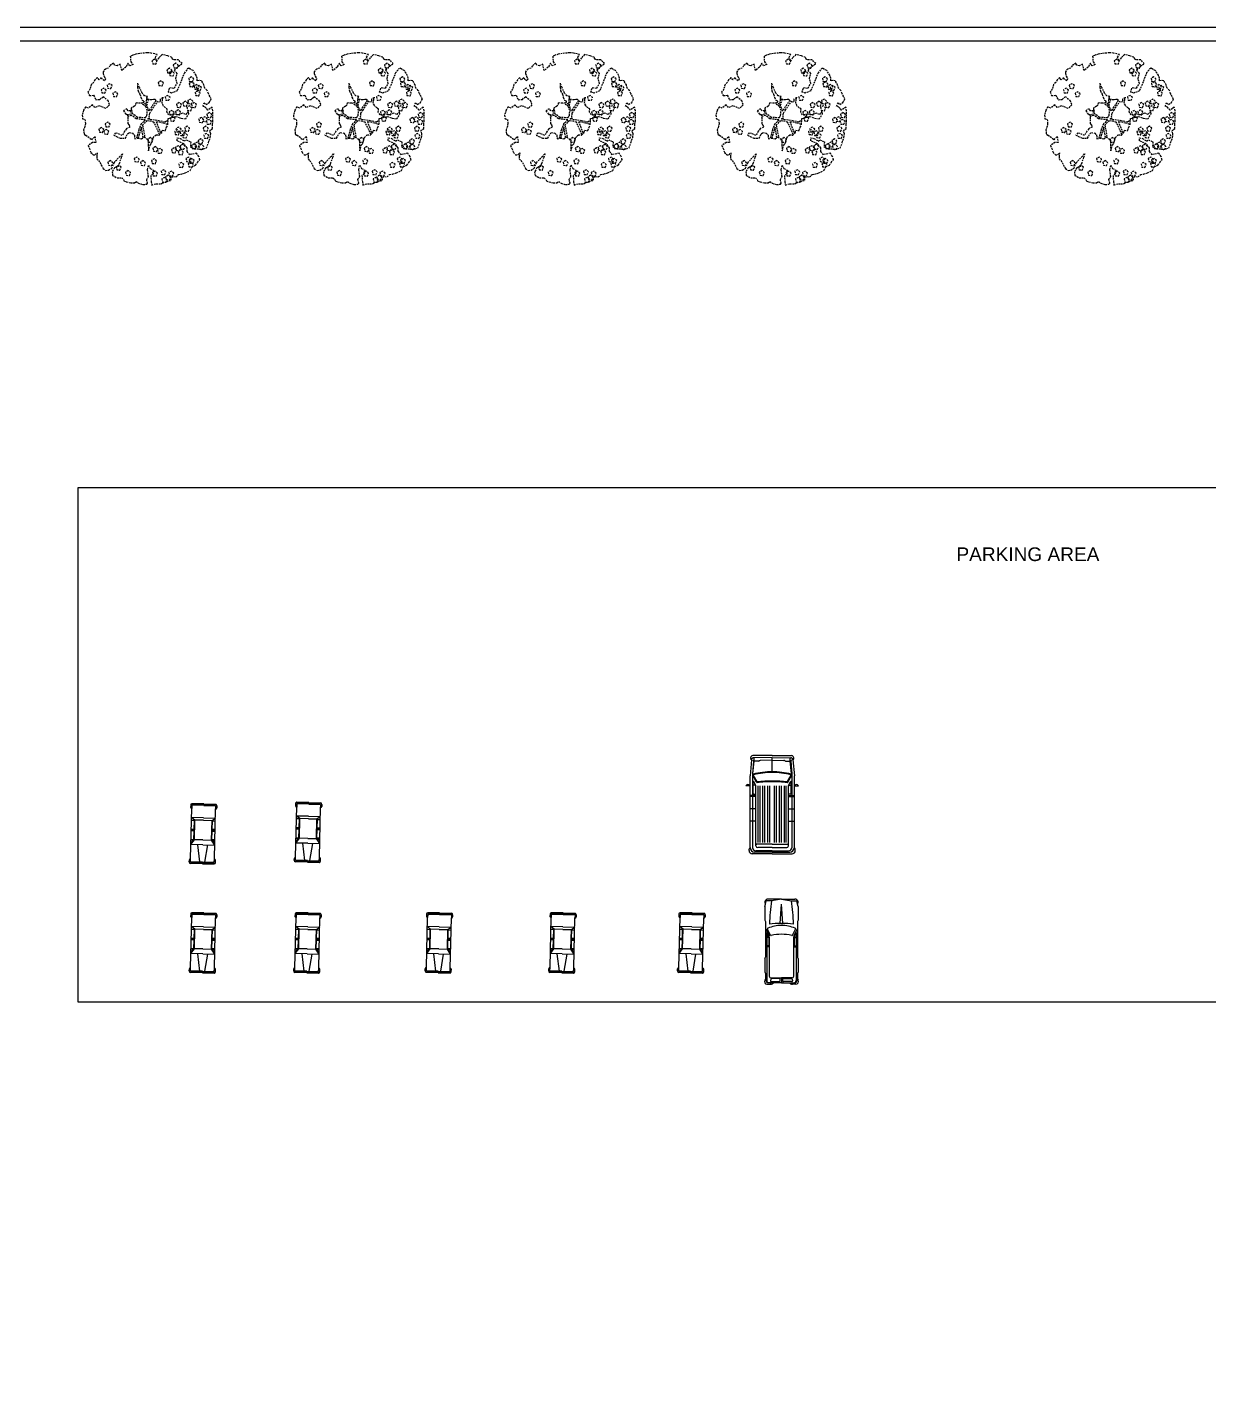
# Model space of a CAD drawing. Header units: feet. Extents: x 655 to 3246, y 42 to 1922.
# Drawn here: x 1174.2 to 1347.4, y 493.4 to 693 of the extents above; entities that cross this region are included whole.
import ezdxf

# ---------------------------------------------------------------- set-up
doc = ezdxf.new("R2010")
doc.units = ezdxf.units.FT
doc.header["$MEASUREMENT"] = 0
doc.linetypes.add('DASHED', pattern=[0.75, 0.5, -0.25])
doc.layers.add('ARBOL', color=84, linetype='Continuous')
doc.styles.add('ATTR', font='romans.shx', dxfattribs={"width": 0.8, "height": 1.114828})
doc.styles.get("Standard").update_dxf_attribs({"font": 'arial.ttf'})

# ---------------------------------------------------------------- blocks, each defined once
blk = doc.blocks.new('Car PV')
for p, q in [((-3, 24.004), (-3, 45.775)), ((-1.5, 24), (-1.5, 45.75)), ((0, 48), (3.75, 48)), ((0, 24.004), (0, 45.715)), ((0, 28.5), (31.5, 33)), ((0.002, 45.75), (6, 45.75)), ((6, 45.75), (98.25, 45.75)), ((31.5, 24), (31.5, 45.75)), ((31.5, 45.75), (40.5, 39.75)), ((33, 45.75), (39.75, 41.25)), ((39.75, 41.25), (39.75, 45.75)), ((40.5, 39.75), (76.5, 39.75)), ((40.5, 24), (40.5, 39.75)), ((41.25, 45.75), (41.25, 40.5)), ((41.25, 40.5), (57, 40.5)), ((57, 40.5), (57, 45.75)), ((58.5, 39.75), (58.5, 45.75)), ((60, 45.75), (60, 40.5)), ((60, 40.5), (75.75, 40.5)), ((75.75, 40.5), (75.75, 45.75)), ((76.5, 39.75), (81, 45.75)), ((76.5, 24), (76.5, 39.75)), ((81, 24), (81, 45.75)), ((103.498, 45.75), (97.5, 45.75)), ((103.5, 48), (99.75, 48)), ((103.5, 24.004), (103.5, 45.715)), ((105, 24), (105, 45.75)), ((106.5, 24.004), (106.5, 45.775)), ((-3, 23.996), (-3, 2.225)), ((-1.5, 24), (-1.5, 2.25)), ((0, 23.996), (0, 2.285)), ((0, 19.5), (31.5, 15)), ((0, 0), (3.75, 0)), ((0.002, 2.25), (6, 2.25)), ((6, 2.25), (98.25, 2.25)), ((31.5, 24), (31.5, 2.25)), ((31.5, 2.25), (40.5, 8.25)), ((33, 2.25), (39.75, 6.75)), ((39.75, 6.75), (39.75, 2.25)), ((40.5, 24), (40.5, 8.25)), ((40.5, 8.25), (76.5, 8.25)), ((41.25, 2.25), (41.25, 7.5)), ((41.25, 7.5), (57, 7.5)), ((57, 7.5), (57, 2.25)), ((58.5, 8.25), (58.5, 2.25)), ((60, 7.5), (75.75, 7.5)), ((60, 2.25), (60, 7.5)), ((75.75, 7.5), (75.75, 2.25)), ((76.5, 24), (76.5, 8.25)), ((76.5, 8.25), (81, 2.25)), ((81, 24), (81, 2.25)), ((103.498, 2.25), (97.5, 2.25)), ((103.5, 0), (99.75, 0)), ((103.5, 23.996), (103.5, 2.285)), ((105, 24), (105, 2.25)), ((106.5, 23.996), (106.5, 2.225))]:
    blk.add_line(p, q)
for centre, radius, start, end in [((-0.216, 45.163), 2.845, 85.64554, 168.0943), ((3.375, 45.375), 2.652, 8.130111, 81.86996), ((100.125, 45.375), 2.652, 98.13004, 171.8699), ((103.716, 45.163), 2.845, 11.90574, 94.35446), ((-0.216, 2.837), 2.845, 191.9057, 274.3545), ((3.375, 2.625), 2.652, 278.13, 351.8699), ((100.125, 2.625), 2.652, 188.1301, 261.87), ((103.716, 2.837), 2.845, 265.6455, 348.0943)]:
    blk.add_arc(centre, radius, start, end)
at = {"style": 'ATTR', "width": 0.8, "flags": 9}
blk.add_attdef('ESTCODE', (0, 0), '', height=0.0219, dxfattribs=at)
blk = doc.blocks.new('Small Station Wagon PV')
at = {"linetype": 'Continuous'}
for p, q in [((-156, 26.6), (-156, 20)), ((-61.1, 26.9), (-149.5, 26.9)), ((-147.2, 29.4), (-148.7, 30.5)), ((-136.3, 29.5), (-147, 29.5)), ((-133.7, 30.6), (-136.3, 29.5)), ((-109, 30.6), (-133.7, 30.6)), ((-109, 30.6), (-106.4, 29.5)), ((-41.2, 29.5), (-106.4, 29.5)), ((-89, 26.9), (-89, 29.5)), ((-87.6, 22.3), (-87.6, 26.9)), ((-86.1, 23.4), (-86.1, 26.9)), ((-84.8, 28.2), (-82, 28.2)), ((-84.8, 28.2), (-84.8, 27.7)), ((-84.8, 27.7), (-82, 27.7)), ((-82, 27.7), (-82, 28.2)), ((-70.4, 23.4), (-70.4, 26.9)), ((-69.4, 23.4), (-69.4, 26.9)), ((-61.1, 26.9), (-67.7, 23.8)), ((-53.3, 29.5), (-67.4, 22.8)), ((-66.1, 20.2), (-55.3, 25.7)), ((-38.6, 30.6), (-41.2, 29.5)), ((-13.8, 30.6), (-38.6, 30.6)), ((-13.8, 30.6), (-9.3, 29.2)), ((-9.3, 29.2), (-3.2, 28.3)), ((-3.2, 18.2), (-3.2, 28.3)), ((-153.4, 20.9), (-156, 20.9)), ((-153.4, 17.8), (-155.7, 17.8)), ((-153.4, 0), (-153.4, 23.1)), ((-153.4, 0), (-153.4, -23.1)), ((-144.6, 0), (-153.4, 0)), ((-151.4, 18.9), (-151.4, 3.6)), ((-150.2, 2.4), (-147.1, 2.4)), ((-146.8, 19.3), (-149.9, 20)), ((-145.9, 3.6), (-145.9, 18.2)), ((-144.6, 19.3), (-144.6, 0)), ((-144.6, -19.3), (-144.6, 0)), ((-69.7, 22.3), (-141.5, 22.3)), ((-69.4, 23.4), (-86.1, 23.4)), ((-44.8, 2.6), (-9.3, 0)), ((-44.8, 0), (-44.8, 1.6)), ((-44.8, -2.6), (-9.3, 0)), ((-44.8, 0), (-44.8, -1.6)), ((0, 0), (-3.2, 18.2)), ((0, 0), (-3.2, -18.2)), ((0, 0), (0, 24.3)), ((0, 0), (0, -24.3)), ((-156, -26.6), (-156, -20)), ((-153.4, -20.9), (-156, -20.9)), ((-153.4, -17.8), (-155.7, -17.8)), ((-151.4, -18.9), (-151.4, -3.6)), ((-150.2, -2.4), (-147.1, -2.4)), ((-146.8, -19.3), (-149.9, -20)), ((-145.9, -3.6), (-145.9, -18.2)), ((-69.7, -22.3), (-141.5, -22.3)), ((-87.6, -22.3), (-87.6, -26.9)), ((-86.1, -23.4), (-86.1, -26.9)), ((-69.4, -23.4), (-86.1, -23.4)), ((-70.4, -23.4), (-70.4, -26.9)), ((-69.4, -23.4), (-69.4, -26.9)), ((-61.1, -26.9), (-67.7, -23.8)), ((-53.3, -29.5), (-67.4, -22.8)), ((-66.1, -20.2), (-55.3, -25.7)), ((-3.2, -18.2), (-3.2, -28.3)), ((-61.1, -26.9), (-149.5, -26.9)), ((-147.2, -29.4), (-148.7, -30.5)), ((-136.3, -29.5), (-147, -29.5)), ((-133.7, -30.6), (-136.3, -29.5)), ((-109, -30.6), (-133.7, -30.6)), ((-109, -30.6), (-106.4, -29.5)), ((-41.2, -29.5), (-106.4, -29.5)), ((-89, -26.9), (-89, -29.5)), ((-84.8, -27.7), (-82, -27.7)), ((-84.8, -28.2), (-84.8, -27.7)), ((-84.8, -28.2), (-82, -28.2)), ((-82, -27.7), (-82, -28.2)), ((-38.6, -30.6), (-41.2, -29.5)), ((-13.8, -30.6), (-38.6, -30.6)), ((-13.8, -30.6), (-9.3, -29.2)), ((-9.3, -29.2), (-3.2, -28.3))]:
    blk.add_line(p, q, dxfattribs=at)
for centre, radius, start, end in [((-151.3, 26.6), 4.66, 55.2668, 180), ((-147, 23.1), 6.37, 90, 180), ((-149.5, 23), 3.89, 90, 180), ((-54.7, 24.6), 1.32, 22.5726, 117.1178), ((-114.3, -0.2), 65.8, 0.1875, 22.5726), ((-5.6, 26.9), 3.64, 73.7418, 143.723), ((-6.4, 24.3), 6.36, 360, 73.7418), ((-147.5, 20), 8.48, 180, 226.389), ((-150.2, 18.9), 1.19, 76.5214, 180), ((-150.2, 3.6), 1.19, 180, 270), ((-147.1, 3.6), 1.19, 270, 360), ((-147.1, 18.2), 1.19, 360, 76.5214), ((-141.5, 19.3), 3.04, 90, 180), ((-69.7, 27.6), 5.29, 270, 295.2103), ((-69.4, 27.4), 3.96, 270, 295.2103), ((-65.5, 19), 1.32, 117.1178, 192.9967), ((-148, 0), 83.3, 360, 12.9967), ((-114.3, 0.2), 65.8, 337.4274, 359.8125), ((-44.5, -209.7), 231.5, 79.7446, 90.364), ((-220.7, 1.6), 175.9, 360, 6.6139), ((-147.5, -20), 8.48, 133.611, 180), ((-149.5, -23), 3.89, 180, 270), ((-147, -23.1), 6.37, 180, 270), ((-150.2, -3.6), 1.19, 90, 180), ((-150.2, -18.9), 1.19, 180, 283.4785), ((-147.1, -3.6), 1.19, 360, 90), ((-147.1, -18.2), 1.19, 283.4785, 360), ((-141.5, -19.3), 3.04, 180, 270), ((-69.7, -27.6), 5.29, 64.7897, 90), ((-69.4, -27.4), 3.96, 64.7897, 90), ((-65.5, -19), 1.32, 167.0033, 242.8822), ((-148, 0), 83.3, 347.0033, 360), ((-220.7, -1.6), 175.9, 353.3861, 360), ((-44.5, 209.7), 231.5, 269.636, 280.2554), ((-6.4, -24.3), 6.36, 286.2582, 360), ((-151.3, -26.6), 4.66, 180, 304.7332), ((-54.7, -24.6), 1.32, 242.8822, 337.4274), ((-5.6, -26.9), 3.64, 216.277, 286.2582)]:
    blk.add_arc(centre, radius, start, end, dxfattribs=at)
for points in [[(-82, 27.7), (-82, 28.2), (-84.8, 27.7), (-84.8, 28.2)], [(-82, -27.7), (-82, -28.2), (-84.8, -27.7), (-84.8, -28.2)]]:
    blk.add_solid(points, dxfattribs=at)
at = {"style": 'ATTR', "width": 0.8, "flags": 9}
blk.add_attdef('ESTCODE', (0, 0), '', height=0.0329, dxfattribs=at)
blk = doc.blocks.new('Medium Van PV')
at = {"linetype": 'Continuous'}
for p, q in [((-180, 0), (-180, 36.4)), ((-177, 0), (-177, 32.1)), ((-174.9, 0), (-174.9, 30)), ((-174.1, 42.3), (-171.9, 42.3)), ((-169.3, 40.6), (-170.3, 41.6)), ((-33.7, 35.9), (-169, 35.9)), ((-168.8, 0), (-168.8, 26.6)), ((-168.5, 40.6), (-37.6, 40.6)), ((-165.7, 29.7), (-56.3, 29.7)), ((-162.8, 0), (-162.8, 28.2)), ((-159.5, 25.8), (-55.6, 25.8)), ((-120.6, 29.7), (-120.6, 40.6)), ((-97.9, 29.7), (-97.9, 40.6)), ((-75.4, 29.7), (-75.4, 40.6)), ((-73.1, 29.7), (-73.1, 40.6)), ((-70.8, 33.7), (-70.8, 29.7)), ((-69.6, 34.9), (-47.8, 34.9)), ((-55.7, 29.9), (-47.5, 33.8)), ((-55.5, 40.6), (-55.5, 48.3)), ((-54.3, 30.5), (-54.3, 34.9)), ((-48.9, 28.8), (-36.2, 35.7)), ((-48.3, 27.7), (-35.6, 34.7)), ((-7.8, 38), (-37.6, 40.6)), ((-10.6, 34.2), (-33.7, 35.9)), ((-33, 35.2), (-10.2, 32.9)), ((-7.8, 35.6), (-10.6, 34.2)), ((-10.2, 32.9), (-4.3, 32.9)), ((-10.2, 24.5), (-10.2, 32.9)), ((-7.8, 38), (-7.2, 38.8)), ((-4.3, 39.4), (-2.1, 38.3)), ((-4, 0), (-4.3, 34.2)), ((0, 0), (-0.3, 35.3)), ((-180, 0), (-180, -36.4)), ((-177, 0), (-177, -32.1)), ((-174.9, 0), (-174.9, -30)), ((-168.8, 0), (-168.8, -26.6)), ((-162.8, 0), (-162.8, -28.2)), ((-159.5, 22.3), (-55.6, 22.3)), ((-159.5, 16.9), (-55.6, 16.9)), ((-159.5, 13.3), (-55.6, 13.3)), ((-159.5, 7.9), (-55.6, 7.9)), ((-159.5, 4.3), (-55.6, 4.3)), ((-29.9, 0), (-4, 0)), ((-9.2, 22.3), (-10, 23.8)), ((-8.5, 0), (-9, 21.6)), ((-8.5, 0), (-9, -21.6)), ((-4, 0), (-4.3, -34.2)), ((0, 0), (-0.3, -35.3)), ((-159.5, -4.3), (-55.6, -4.3)), ((-159.5, -7.9), (-55.6, -7.9)), ((-159.5, -13.3), (-55.6, -13.3)), ((-159.5, -16.9), (-55.6, -16.9)), ((-159.5, -22.3), (-55.6, -22.3)), ((-10.2, -24.5), (-10.2, -32.9)), ((-9.2, -22.3), (-10, -23.8)), ((-174.1, -42.3), (-171.9, -42.3)), ((-169.3, -40.6), (-170.3, -41.6)), ((-33.7, -35.9), (-169, -35.9)), ((-168.5, -40.6), (-37.6, -40.6)), ((-165.7, -29.7), (-56.3, -29.7)), ((-159.5, -25.8), (-55.6, -25.8)), ((-120.6, -29.7), (-120.6, -40.6)), ((-97.9, -29.7), (-97.9, -40.6)), ((-75.4, -29.7), (-75.4, -40.6)), ((-73.1, -29.7), (-73.1, -40.6)), ((-70.8, -33.7), (-70.8, -29.7)), ((-69.6, -34.9), (-47.8, -34.9)), ((-55.7, -29.9), (-47.5, -33.8)), ((-55.5, -40.6), (-55.5, -48.3)), ((-54.3, -30.5), (-54.3, -34.9)), ((-48.9, -28.8), (-36.2, -35.7)), ((-48.3, -27.7), (-35.6, -34.7)), ((-7.8, -38), (-37.6, -40.6)), ((-10.6, -34.2), (-33.7, -35.9)), ((-33, -35.2), (-10.2, -32.9)), ((-7.8, -35.6), (-10.6, -34.2)), ((-10.2, -32.9), (-4.3, -32.9)), ((-7.8, -38), (-7.2, -38.8)), ((-4.3, -39.4), (-2.1, -38.3))]:
    blk.add_line(p, q, dxfattribs=at)
for centre, radius, start, end in [((-174.1, 36.4), 5.95, 90, 180), ((-168.5, 32.1), 8.52, 90, 180), ((-169, 30), 5.92, 90, 180), ((-171.9, 40.1), 2.17, 42.6396, 90), ((-165.7, 26.6), 3.16, 90, 180), ((-161.2, 28.2), 1.53, 90, 180), ((-69.6, 33.7), 1.15, 90, 180), ((-56.3, 31.2), 1.52, 270, 295.4592), ((-59.2, 44), 5.77, 324.8037, 49.206), ((-48.1, 27.5), 1.53, 118.6004, 186.9733), ((-272.7, 0), 224.7, 0, 6.9733), ((-48.1, 27.5), 0.312, 118.6004, 186.9733), ((-272.7, 0), 225.9, 0, 6.9733), ((-47.8, 34.3), 0.586, 295.4592, 90), ((-35.5, 34.4), 1.53, 13.402, 118.6004), ((-35.5, 34.4), 0.312, 13.402, 118.6004), ((-179.8, 0), 148.6, 0, 13.402), ((-179.8, 0), 149.8, 0, 13.402), ((-8.1, 34.2), 3.81, 0.5253, 84.9042), ((-5.4, 37.3), 2.36, 62.6029, 141.9141), ((-3.7, 35.3), 3.37, 0.5253, 62.6029), ((-272.7, 0), 224.7, 353.0267, 0), ((-272.7, 0), 225.9, 353.0267, 0), ((-179.8, 0), 148.6, 346.598, 0), ((-179.8, 0), 149.8, 346.598, 0), ((-8.7, 24.5), 1.47, 180, 209.1874), ((-10.4, 21.6), 1.47, 1.1489, 29.1874), ((-8.7, -24.5), 1.47, 150.8126, 180), ((-10.4, -21.6), 1.47, 330.8126, 358.8511), ((-174.1, -36.4), 5.95, 180, 270), ((-168.5, -32.1), 8.52, 180, 270), ((-169, -30), 5.92, 180, 270), ((-171.9, -40.1), 2.17, 270, 317.3604), ((-165.7, -26.6), 3.16, 180, 270), ((-161.2, -28.2), 1.53, 180, 270), ((-69.6, -33.7), 1.15, 180, 270), ((-56.3, -31.2), 1.52, 64.5408, 90), ((-59.2, -44), 5.77, 310.794, 35.1963), ((-48.1, -27.5), 1.53, 173.0267, 241.3996), ((-48.1, -27.5), 0.312, 173.0267, 241.3996), ((-47.8, -34.3), 0.586, 270, 64.5408), ((-35.5, -34.4), 1.53, 241.3996, 346.598), ((-35.5, -34.4), 0.312, 241.3996, 346.598), ((-8.1, -34.2), 3.81, 275.0958, 359.4747), ((-5.4, -37.3), 2.36, 218.0859, 297.3971), ((-3.7, -35.3), 3.37, 297.3971, 359.4747)]:
    blk.add_arc(centre, radius, start, end, dxfattribs=at)
at = {"style": 'ATTR', "width": 0.8, "flags": 9}
blk.add_attdef('ESTCODE', (0, 0), '', height=0.0387, dxfattribs=at)
blk = doc.blocks.new('TEQUENDAMA')
at = {"layer": 'ARBOL', "linetype": 'DASHED', "ltscale": 0.3}
for points in [[(-3.89, 4.53), (-4.1, 4.29), (-4.1, 4.12), (-4.01, 3.87), (-3.89, 3.63), (-3.97, 3.46), (-4.14, 3.58), (-4.26, 3.75), (-4.47, 3.54), (-4.63, 3.75), (-4.84, 3.54), (-4.96, 3.3), (-5.17, 3.13), (-5.29, 2.7), (-5.48, 2.43), (-5.35, 2.11), (-4.96, 2.14), (-4.76, 1.73), (-4.39, 1.77), (-4.1, 2.02), (-3.68, 1.69), (-3.52, 1.27), (-3.85, 0.94), (-4.47, 1.19), (-4.84, 1.03), (-5.06, 1.26), (-5.42, 0.98), (-5.71, 1.07), (-5.87, 0.78), (-6, 0.32), (-5.96, -0.01), (-5.75, -0.05), (-5.71, -0.42), (-5.75, -0.67), (-5.87, -1), (-5.83, -1.41), (-5.67, -1.49), (-5.13, -1.9), (-4.84, -1.62), (-4.76, -2.15), (-5.05, -2.15), (-5.46, -2.44), (-5.34, -2.69), (-5.21, -3.06), (-5.01, -3.27), (-4.8, -3.27), (-4.63, -3.1), (-4.67, -3.39), (-4.67, -3.64), (-4.39, -3.97), (-4.26, -4.21), (-4.1, -4.54), (-3.85, -4.71), (-3.6, -4.67), (-3.31, -4.5), (-3.1, -4.01), (-2.82, -3.68), (-2.61, -3.47), (-2.32, -3.18), (-2.44, -3.51), (-2.61, -4.01), (-2.73, -4.34), (-3.06, -4.46), (-3.27, -4.83), (-3.23, -5.16), (-2.82, -5.37), (-2.4, -5.37), (-2.24, -5.54), (-2.2, -5.66), (-1.95, -5.74), (-1.58, -5.82), (-1.25, -5.82), (-1.08, -5.7), (-0.87, -5.87), (-0.46, -5.99), (-0.13, -5.95), (-0.05, -5.87), (-0.13, -5.54), (0.04, -5.25), (-0.05, -4.63), (0.04, -4.21), (0.2, -4.54), (0.49, -4.67), (0.45, -5.04), (0.24, -5.16), (0.28, -5.74), (0.33, -6.03), (0.74, -5.91), (1.19, -5.91), (1.36, -5.82), (1.69, -5.74), (2.1, -5.58), (2.1, -5.33), (2.31, -5.25), (2.52, -5.29), (2.76, -5.08), (3.01, -5.04), (3.38, -4.92), (3.84, -4.71), (4, -4.38), (4.33, -4.21), (4.5, -3.97), (4.71, -3.72), (4.62, -3.43), (4.42, -3.14), (3.8, -3.27), (3.55, -2.98), (3.55, -2.65), (3.26, -2.28), (2.64, -1.99), (2.64, -1.74), (2.93, -1.78), (3.3, -2.03), (3.47, -1.9), (3.88, -2.11), (3.84, -2.56), (4.21, -2.73), (4.58, -2.73), (4.87, -2.81), (5.33, -2.65), (5.49, -2.19), (5.66, -1.7), (5.7, -1.37), (5.61, -1.12), (5.74, -0.96), (5.86, -0.87), (5.86, -0.5), (5.9, -0.21), (5.9, 0.74), (5.82, 1.07), (5.45, 0.78), (5.2, 1.07), (4.99, 1.15), (5.12, 1.44), (5.28, 1.31), (5.57, 1.48), (5.74, 1.81), (5.49, 2.3), (5.37, 2.59), (5.16, 2.8), (5.08, 3.09), (4.87, 3.46), (4.66, 3.5), (4.46, 3.46), (4.46, 3.71), (4.37, 3.96), (4.09, 4.41), (3.84, 4.53), (3.67, 4.62), (3.3, 4.2), (2.89, 3.13), (2.64, 2.55), (2.14, 2.35), (1.85, 2.43), (1.98, 2.84), (2.39, 2.8), (2.64, 3.21), (2.52, 3.67), (2.64, 4.12), (2.39, 4.45), (2.76, 4.78), (3.09, 5.03), (2.76, 5.36), (2.35, 5.36), (2.23, 5.44), (2.14, 5.61), (1.77, 5.73), (1.28, 5.85), (0.99, 5.56), (0.78, 5.28), (0.66, 5.61), (0.82, 5.85), (0.28, 5.98), (-0.09, 6.02), (-0.75, 5.94), (-1.12, 5.89), (-1.45, 5.77), (-1.62, 5.69), (-1.58, 5.19), (-1.37, 4.95), (-1.66, 4.82), (-1.82, 5.07), (-2.03, 4.7), (-2.4, 4.41), (-2.53, 4.99), (-2.82, 4.82), (-3.06, 4.9), (-3.15, 5.07), (-3.48, 4.82), (-3.6, 4.62)], [(0.7, 4.99), (0.81, 5.25), (0.59, 5.43), (0.35, 5.29), (0.42, 5.01)], [(2.64, 4.62), (2.75, 4.88), (2.54, 5.06), (2.29, 4.92), (2.36, 4.64)], [(2.06, 4.16), (2.17, 4.42), (1.96, 4.61), (1.72, 4.46), (1.78, 4.19)], [(2.27, 3.91), (2.38, 4.17), (2.16, 4.36), (1.92, 4.21), (1.99, 3.94)], [(4.04, 3.38), (4.15, 3.64), (3.94, 3.82), (3.7, 3.68), (3.76, 3.4)], [(-3.93, 2.35), (-3.82, 2.61), (-4.03, 2.79), (-4.28, 2.65), (-4.21, 2.37)], [(-3.39, 2.76), (-3.28, 3.02), (-3.5, 3.2), (-3.74, 3.06), (-3.68, 2.78)], [(1.38, 1.25), (1.27, 1.42), (1.31, 1.73), (1.34, 1.96), (1.34, 1.9), (1.1, 1.79), (1.1, 1.55), (0.9, 1.52), (0.63, 1.76), (0.49, 1.76), (0.32, 1.73), (-0.13, 1.76), (-0.06, 2.03), (-0.33, 2.1), (-0.54, 2.34), (-0.77, 2.85), (-0.95, 3.26), (-0.95, 2.85), (-0.91, 2.54), (-0.74, 2.24), (-0.67, 1.96), (-0.54, 1.69), (-0.4, 1.62), (-0.4, 1.55), (-0.47, 1.45), (-0.71, 1.42), (-1.12, 1.45), (-1.15, 1.21), (-1.25, 1.15), (-1.53, 0.97), (-1.56, 0.74), (-1.8, 0.74), (-1.94, 0.91), (-2.24, 0.74), (-2, 0.4), (-1.9, 0.43), (-1.83, 0.12), (-1.83, -0.08), (-1.83, -0.42), (-1.73, -0.56), (-1.66, -0.76), (-1.97, -0.9), (-2.14, -1.14), (-2.35, -1.51), (-2.96, -1.28), (-3.13, -1.48), (-2.89, -1.62), (-2.55, -1.75), (-2.07, -1.75), (-1.87, -1.38), (-1.73, -1.24), (-1.42, -1.31), (-1.25, -1.48), (-1.22, -1.82), (-0.95, -1.75), (-0.74, -1.79), (-0.6, -1.82), (-0.37, -1.65), (-0.13, -1.82), (0.01, -2.06), (0.01, -2.37), (0.04, -2.91), (0.18, -2.4), (0.32, -2.26), (0.45, -1.72), (0.73, -1.45), (1, -1.48), (1.24, -1.24), (1.27, -1.04), (1.58, -1.07), (1.68, -0.76), (1.79, -0.56), (1.82, -0.12), (1.82, 0.02), (2.16, 0.12), (2.54, 0.22), (3.02, 0.05), (3.43, -0.01), (3.7, 0.46), (3.66, 0.67), (3.43, 0.4), (3.12, 0.5), (2.78, 0.36), (2.3, 0.43), (2.09, 0.36), (1.89, 0.36), (1.72, 0.6), (1.75, 0.87), (1.58, 1.01), (1.34, 1.21)], [(1.28, 3.01), (1.39, 3.27), (1.17, 3.45), (0.93, 3.31), (0.99, 3.03)], [(4.09, 2.92), (4.2, 3.18), (3.98, 3.37), (3.74, 3.22), (3.8, 2.95)], [(4.54, 2.68), (4.65, 2.94), (4.44, 3.12), (4.19, 2.98), (4.26, 2.7)], [(4.62, 2.1), (4.73, 2.36), (4.52, 2.54), (4.28, 2.4), (4.34, 2.12)], [(4.75, 2.59), (4.86, 2.85), (4.64, 3.04), (4.4, 2.89), (4.46, 2.62)], [(-2.86, 2.02), (-2.75, 2.28), (-2.96, 2.46), (-3.2, 2.32), (-3.14, 2.04)], [(1.9, 1.69), (2.01, 1.95), (1.79, 2.13), (1.55, 1.99), (1.61, 1.71)], [(2.93, 1.03), (3.04, 1.29), (2.83, 1.47), (2.58, 1.33), (2.65, 1.05)], [(3.51, 1.15), (3.62, 1.41), (3.4, 1.6), (3.16, 1.45), (3.23, 1.17)], [(3.96, 1.36), (4.07, 1.62), (3.86, 1.8), (3.62, 1.66), (3.68, 1.38)], [(4.29, 1.03), (4.4, 1.29), (4.19, 1.47), (3.95, 1.33), (4.01, 1.05)], [(2.27, 0.32), (2.38, 0.58), (2.16, 0.77), (1.92, 0.62), (1.99, 0.35)], [(2.35, -0.21), (2.46, 0.05), (2.25, 0.23), (2, 0.09), (2.07, -0.19)], [(2.85, 0.37), (2.96, 0.63), (2.74, 0.81), (2.5, 0.67), (2.56, 0.39)], [(3.88, 0.74), (3.99, 1), (3.78, 1.18), (3.53, 1.04), (3.6, 0.76)], [(4.95, -0.34), (5.06, -0.08), (4.85, 0.11), (4.61, -0.04), (4.67, -0.31)], [(5.28, -0.25), (5.39, 0.01), (5.18, 0.19), (4.94, 0.05), (5, -0.23)], [(5.7, 0.12), (5.81, 0.38), (5.59, 0.56), (5.35, 0.42), (5.42, 0.14)], [(-4.14, -1.24), (-4.03, -0.98), (-4.24, -0.8), (-4.48, -0.94), (-4.42, -1.22)], [(-3.68, -1.41), (-3.57, -1.15), (-3.79, -0.96), (-4.03, -1.11), (-3.97, -1.38)], [(-3.56, -0.75), (-3.45, -0.49), (-3.66, -0.3), (-3.9, -0.45), (-3.84, -0.72)], [(2.76, -1.45), (2.87, -1.19), (2.66, -1), (2.42, -1.15), (2.48, -1.43)], [(2.89, -1.2), (3, -0.94), (2.78, -0.76), (2.54, -0.9), (2.61, -1.18)], [(3.26, -1.53), (3.37, -1.27), (3.16, -1.09), (2.91, -1.23), (2.98, -1.51)], [(3.67, -1.12), (3.78, -0.86), (3.57, -0.67), (3.33, -0.82), (3.39, -1.1)], [(5.37, -1.12), (5.48, -0.86), (5.26, -0.67), (5.02, -0.82), (5.08, -1.1)], [(5.66, -0.5), (5.77, -0.24), (5.55, -0.06), (5.31, -0.2), (5.37, -0.48)], [(0.33, -2.15), (0.44, -1.89), (0.22, -1.71), (-0.02, -1.85), (0.04, -2.13)], [(2.85, -2.89), (2.96, -2.63), (2.74, -2.45), (2.5, -2.59), (2.56, -2.87)], [(3.26, -2.77), (3.37, -2.51), (3.16, -2.32), (2.91, -2.47), (2.98, -2.75)], [(3.47, -1.74), (3.58, -1.48), (3.36, -1.29), (3.12, -1.44), (3.18, -1.71)], [(4.29, -2.73), (4.4, -2.47), (4.19, -2.28), (3.95, -2.43), (4.01, -2.7)], [(4.58, -2.56), (4.69, -2.3), (4.48, -2.12), (4.24, -2.26), (4.3, -2.54)], [(4.91, -2.28), (5.02, -2.01), (4.81, -1.83), (4.57, -1.98), (4.63, -2.25)], [(4.95, -2.77), (5.06, -2.51), (4.85, -2.32), (4.61, -2.47), (4.67, -2.75)], [(5.41, -1.78), (5.52, -1.52), (5.3, -1.33), (5.06, -1.48), (5.13, -1.76)], [(-0.91, -3.93), (-0.8, -3.67), (-1.02, -3.48), (-1.26, -3.63), (-1.2, -3.9)], [(0.66, -4.09), (0.77, -3.83), (0.55, -3.64), (0.31, -3.79), (0.37, -4.07)], [(0.78, -2.98), (0.89, -2.72), (0.68, -2.53), (0.43, -2.68), (0.5, -2.95)], [(1.19, -3.14), (1.3, -2.88), (1.09, -2.7), (0.85, -2.84), (0.91, -3.12)], [(2.47, -3.1), (2.58, -2.84), (2.37, -2.65), (2.13, -2.8), (2.19, -3.08)], [(3.09, -3.27), (3.2, -3.01), (2.99, -2.82), (2.75, -2.97), (2.81, -3.24)], [(3.8, -3.93), (3.91, -3.67), (3.69, -3.48), (3.45, -3.63), (3.51, -3.9)], [(4.09, -4.05), (4.2, -3.79), (3.98, -3.6), (3.74, -3.75), (3.8, -4.03)], [(-3.31, -4.26), (-3.2, -4), (-3.41, -3.81), (-3.66, -3.96), (-3.59, -4.23)], [(-2.57, -4.67), (-2.46, -4.41), (-2.67, -4.22), (-2.91, -4.37), (-2.85, -4.64)], [(-1.7, -5.16), (-1.59, -4.9), (-1.8, -4.72), (-2.05, -4.86), (-1.98, -5.14)], [(-0.34, -4.26), (-0.23, -4), (-0.44, -3.81), (-0.68, -3.96), (-0.62, -4.23)], [(0.74, -5.21), (0.85, -4.94), (0.64, -4.76), (0.39, -4.9), (0.46, -5.18)], [(1.52, -5.08), (1.63, -4.82), (1.42, -4.64), (1.18, -4.78), (1.24, -5.06)], [(2.23, -5.21), (2.34, -4.94), (2.12, -4.76), (1.88, -4.9), (1.94, -5.18)], [(3.14, -4.42), (3.25, -4.16), (3.03, -3.97), (2.79, -4.12), (2.85, -4.4)], [(4, -4.38), (4.11, -4.12), (3.9, -3.93), (3.66, -4.08), (3.72, -4.36)], [(1.61, -5.78), (1.72, -5.52), (1.5, -5.34), (1.26, -5.48), (1.32, -5.76)], [(1.94, -5.58), (2.05, -5.32), (1.83, -5.13), (1.59, -5.28), (1.65, -5.55)]]:
    blk.add_lwpolyline(points, close=True, dxfattribs=at)
for points in [[(-0.22, 0.11), (-0.16, 0.25), (-0.11, 0.3), (-0.07, 0.75), (-0.2, 1.12), (-0.61, 1.42)], [(-0.12, 2.02), (-0.2, 1.31), (-0.42, 1.48)], [(0.71, 1.68), (0.32, 1.08), (0.07, 0.71), (-0.11, 1.23), (0.03, 1.72)], [(0.17, -0.05), (0.11, 0.15), (0.15, 0.5), (0.32, 0.77), (0.8, 1.48)], [(-1.6, 0.71), (-1.54, 0.42), (-1.85, 0.34)], [(-0.26, -0.1), (-1.09, 0.01), (-1.5, 0.3), (-1.83, 0.21)], [(-0.22, 0.09), (-0.98, 0.13), (-1.4, 0.44), (-1.5, 0.92)], [(-0.24, -0.1), (-0.63, -0.47), (-0.84, -0.97), (-1.05, -1.79)], [(-0.45, -1.69), (-0.61, -0.76), (-0.92, -1.79)], [(1.04, -1.42), (0.53, -0.3), (-0.11, -0.16), (-0.51, -0.57), (-0.3, -1.67)], [(0.2, -0.05), (0.96, -0.14), (1.56, -0.28), (1.79, -0.12)], [(1.75, -0.51), (1.37, -0.39), (0.73, -0.26), (1.15, -1.34)]]:
    blk.add_lwpolyline(points, dxfattribs=at)
blk.add_point((0, 0), dxfattribs=at)

msp = doc.modelspace()

# ---------------------------------------------------------------- linework, layer by layer
for points in [[(687.02877, 693.03968), (1634.29763, 693.03968), (1634.29763, 42.13458), (1624.29763, 42.13458)], [(687.02877, 691.03968), (1632.29763, 691.03968), (1632.29763, 44.13458), (1624.29763, 44.13458)]]:
    msp.add_lwpolyline(points)
msp.add_lwpolyline([(1181.6952, 625.52938), (1544.89503, 625.52938), (1544.89503, 550.07532), (1181.6952, 550.07532)], close=True)

# ---------------------------------------------------------------- block references
at = {"xscale": 0.08, "yscale": 0.08, "zscale": 0.08}
for name, p, rotation in [('Medium Van PV', (1283.44312, 586.25808), 90), ('Car PV', (1201.83686, 570.5867), 88.63488666032092), ('Car PV', (1217.22694, 570.81178), 88.63488666032092), ('Small Station Wagon PV', (1284.80584, 565.2134), 90), ('Car PV', (1201.83686, 554.59832), 88.63488666032092), ('Car PV', (1217.13349, 554.59832), 88.63488666032092), ('Car PV', (1236.40505, 554.59832), 88.63488666032092), ('Car PV', (1254.52032, 554.59832), 88.63488666032092), ('Car PV', (1273.40645, 554.59832), 88.63488666032092)]:
    msp.add_blockref(name, p, dxfattribs=dict(at, rotation=rotation))
at = {"layer": 'ARBOL', "linetype": 'DASHED', "xscale": 1.61, "yscale": 1.61, "zscale": 1.61}
for p in [(1191.95436, 679.61211), (1222.92007, 679.61211), (1253.88577, 679.61211), (1284.85147, 679.61211), (1333.019, 679.61211)]:
    msp.add_blockref('TEQUENDAMA', p, dxfattribs=at)

# ---------------------------------------------------------------- texts
at = {"insert": (1310.4529, 616.76688), "char_height": 2, "attachment_point": 1}
msp.add_mtext_dynamic_manual_height_columns('PARKING AREA', width=234.4421285, gutter_width=1, heights=[0], dxfattribs=at)

doc.saveas('drawing.dxf')
